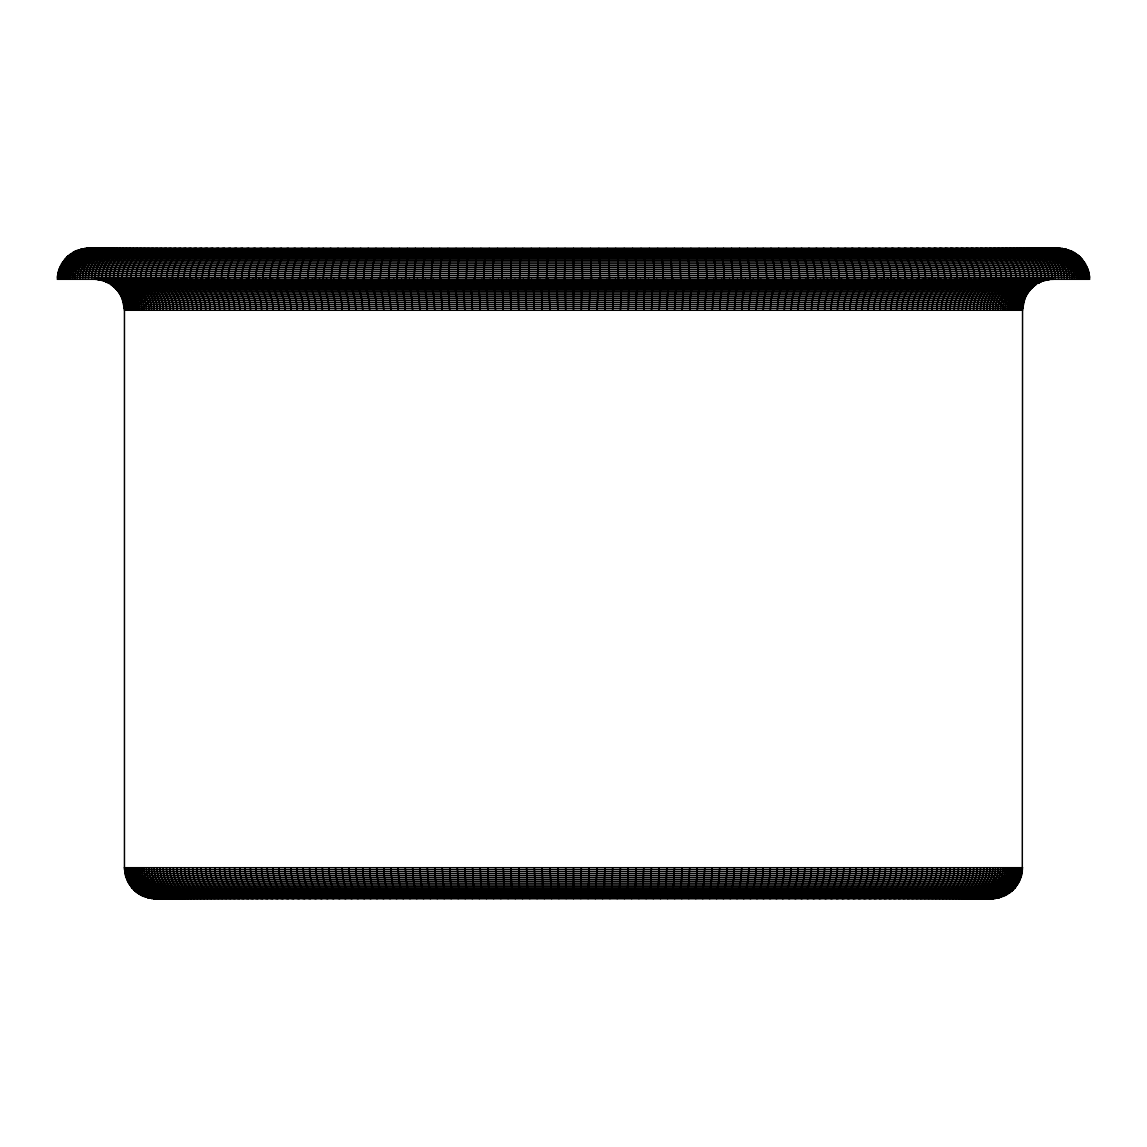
<?xml version="1.0" encoding="UTF-8"?>
<svg xmlns="http://www.w3.org/2000/svg" width="1147" height="1147" viewBox="0 0 1147 1147"><rect width="100%" height="100%" fill="white"/><g stroke="black" fill="none" stroke-linecap="round" stroke-linejoin="round"><path stroke-width="1.5" d="M555.492 279.295L556.567 248.326M564.496 279.295L565.027 248.326M581.343 310.264L581.873 279.295M581.343 867.706L580.826 898.603M589.171 310.264L590.246 279.295M589.171 867.706L588.096 898.674M528.509 279.295L529.312 257.401L531.219 248.326M537.499 279.295L538.129 257.401L539.649 248.326M546.488 279.295L548.108 248.326M596.999 310.264L598.619 279.295M596.999 867.706L595.379 898.674M604.827 310.264L605.458 288.37L606.978 279.295M604.827 867.706L604.197 889.599L602.662 898.674M612.641 310.264L613.43 288.37L615.337 279.295M612.641 867.706L611.853 889.599L609.932 898.674M501.669 279.295C502.587 269.244 500.551 257.057 505.97 248.326M510.601 279.295C511.433 269.201 509.555 257.344 514.372 248.326M519.548 279.295L520.494 257.401L522.788 248.326M620.441 310.264L621.387 288.37L623.681 279.295M620.441 867.706L619.495 889.599L617.201 898.674M628.226 310.264C629.072 300.17 627.194 288.313 631.997 279.295M628.226 867.706C627.38 877.799 629.259 889.656 624.455 898.674M635.997 310.264C636.915 300.213 634.893 288.026 640.313 279.295M635.997 867.706C635.08 877.756 637.101 889.943 631.682 898.674M475.016 279.295C476.091 269.33 473.84 256.111 480.923 248.326M483.876 279.295C484.909 269.301 482.701 256.426 489.253 248.326M492.751 279.295C493.74 269.273 491.604 256.742 497.597 248.326M643.754 310.264C644.729 300.242 642.592 287.711 648.585 279.295M643.754 867.706C642.764 877.727 644.901 890.258 638.908 898.674M651.482 310.264C652.514 300.27 650.306 287.395 656.858 279.295M651.482 867.706C650.435 877.699 652.657 890.574 646.105 898.674M659.181 310.264C660.256 300.299 658.005 287.08 665.088 279.295M659.181 867.706C658.106 877.67 660.357 890.889 653.274 898.674M448.635 279.295C449.753 269.344 447.602 255.15 456.119 248.326M466.184 279.295C467.288 269.344 465.037 255.781 472.621 248.326M666.866 310.264C667.97 300.313 665.719 286.75 673.303 279.295M666.866 867.706C665.762 877.656 668.013 891.219 660.428 898.674M674.508 310.264C675.64 300.313 673.418 286.435 681.476 279.295M674.508 867.706C673.389 877.656 675.612 891.534 667.554 898.674M682.135 310.264C683.254 300.313 681.117 286.119 689.634 279.295C688.472 269.344 690.709 255.466 682.637 248.326M682.135 867.706C681.017 877.656 683.153 891.85 674.637 898.674M422.598 279.295C423.673 269.273 421.91 254.218 431.645 248.326M431.229 279.295C432.333 269.301 430.412 254.519 439.76 248.326M439.918 279.295C441.036 269.33 438.986 254.835 447.932 248.326M689.72 310.264C690.838 300.299 688.788 285.804 697.734 279.295M689.72 867.706C688.601 877.67 690.652 892.165 681.705 898.674M697.276 310.264C698.38 300.27 696.458 285.488 705.806 279.295M697.276 867.706C696.172 877.699 698.093 892.481 688.745 898.674M704.788 310.264C705.878 300.242 704.115 285.187 713.85 279.295M704.788 867.706C703.699 877.727 705.462 892.782 695.742 898.674M396.962 279.295C397.952 269.129 396.805 253.344 407.558 248.326M405.465 279.295C406.482 269.187 405.106 253.63 415.544 248.326M413.995 279.295C415.056 269.23 413.479 253.917 423.573 248.326M712.258 310.264C713.319 300.199 711.742 284.886 721.836 279.295M712.258 867.706C711.212 877.77 712.789 893.083 702.695 898.674M719.699 310.264C720.717 300.156 719.341 284.599 729.779 279.295M719.699 867.706C718.667 877.813 720.044 893.37 709.62 898.674M727.083 310.264C728.073 300.098 726.926 284.313 737.679 279.295M727.083 867.706C726.108 877.871 727.255 893.656 716.488 898.674M371.829 279.295C372.66 268.914 372.302 252.555 383.93 248.326M380.144 279.295C381.033 269 380.403 252.813 391.744 248.326M388.532 279.295C389.464 269.072 388.561 253.071 399.629 248.326M734.424 310.264C735.356 300.041 734.467 284.04 745.521 279.295M734.424 867.706C733.492 877.928 734.395 893.929 723.327 898.674M741.722 310.264C742.611 299.969 741.966 283.782 753.321 279.295M741.722 867.706C740.833 878 741.464 894.187 730.109 898.674M748.962 310.264C749.794 299.883 749.435 283.524 761.063 279.295M748.962 867.706C748.116 878.086 748.475 894.445 736.861 898.674M347.24 279.295C347.899 268.627 348.473 251.853 360.818 248.326M355.369 279.295C356.086 268.728 356.344 252.082 368.459 248.326M363.556 279.295C364.345 268.828 364.287 252.311 376.159 248.326M756.145 310.264C756.934 299.797 756.862 283.28 768.748 279.295M763.271 310.264C764.002 299.697 764.246 283.051 776.361 279.295M756.145 867.706C755.357 878.172 755.429 894.689 743.543 898.674M770.354 310.264C771.013 299.596 771.587 282.822 783.931 279.295M763.271 867.706C762.554 878.272 762.311 894.918 750.195 898.674M770.354 867.706C769.68 878.373 769.121 895.147 756.776 898.674M315.425 279.295C315.855 268.183 317.776 251.035 330.91 248.326M323.268 279.295C323.755 268.298 325.332 251.222 338.279 248.326M331.182 279.295C331.741 268.412 332.96 251.422 345.72 248.326M339.168 279.295C339.784 268.527 340.673 251.637 353.233 248.326M777.365 310.264C777.981 299.496 778.87 282.606 791.43 279.295M784.319 310.264C784.863 299.381 786.096 282.391 798.857 279.295M777.365 867.706C776.748 878.473 775.859 895.363 763.3 898.674M791.201 310.264C791.702 299.267 793.265 282.191 806.212 279.295M784.319 867.706C783.759 878.588 782.541 895.578 769.78 898.674M798.025 310.264C798.455 299.152 800.377 282.004 813.51 279.295M791.201 867.706C790.713 878.702 789.136 895.778 776.189 898.674M798.025 867.706C797.595 878.817 795.674 895.965 782.541 898.674M292.385 279.295C292.657 267.81 295.639 250.519 309.246 248.326M299.984 279.295C300.299 267.939 302.923 250.677 316.4 248.326M307.668 279.295C308.041 268.068 310.307 250.849 323.612 248.326M804.778 310.264C805.151 299.037 807.431 281.818 820.736 279.295M811.459 310.264C811.789 298.908 814.413 281.646 827.876 279.295M804.778 867.706C804.405 878.932 802.126 896.151 788.821 898.674M818.069 310.264C818.341 298.779 821.324 281.488 834.944 279.295M811.459 867.706C811.144 879.061 808.52 896.323 795.043 898.674M818.069 867.706C817.797 879.19 814.829 896.481 801.208 898.674M262.878 279.295C262.935 267.265 267.351 249.931 281.517 248.326M270.119 279.295C270.233 267.409 274.291 250.06 288.313 248.326M277.445 279.295C277.617 267.538 281.316 250.204 295.209 248.326M284.872 279.295C285.087 267.681 288.427 250.361 302.191 248.326M824.607 310.264C824.822 298.65 828.163 281.33 841.927 279.295M831.059 310.264C831.231 298.507 834.93 281.173 848.823 279.295M824.607 867.706C824.392 879.319 821.051 896.639 807.287 898.674M837.439 310.264C837.554 298.378 841.611 281.029 855.648 279.295M831.059 867.706C830.901 879.462 827.202 896.796 813.295 898.674M843.748 310.264C843.805 298.234 848.221 280.9 862.386 279.295M837.439 867.706C837.339 879.591 833.281 896.94 819.245 898.674M843.748 867.706C843.676 879.735 839.26 897.069 825.109 898.674M241.73 279.295C241.659 266.864 247.135 249.573 261.631 248.326M248.67 279.295C248.655 266.993 253.774 249.688 268.169 248.326M255.724 279.295C255.738 267.136 260.512 249.802 274.793 248.326M849.97 310.264C849.984 298.105 854.759 280.771 869.025 279.295M856.092 310.264C856.078 297.962 861.196 280.657 875.591 279.295M849.97 867.706C849.941 879.864 845.167 897.198 830.901 898.674M862.143 310.264C862.071 297.833 867.548 280.542 882.057 279.295M856.092 867.706C856.121 880.007 851.002 897.312 836.607 898.674M862.143 867.706C862.214 880.136 856.737 897.427 842.242 898.674M214.948 279.295C214.747 266.305 221.586 249.171 236.468 248.326M221.486 279.295C221.314 266.448 227.823 249.257 242.605 248.326M234.877 279.295C234.762 266.721 240.598 249.458 255.193 248.326M868.107 310.264C867.992 297.69 873.828 280.427 888.423 279.295M873.971 310.264C873.828 297.546 879.993 280.327 894.703 279.295M879.749 310.264C879.577 297.417 886.086 280.226 900.868 279.295M868.107 867.706C868.207 880.279 862.386 897.542 847.791 898.674M885.441 310.264C885.226 297.274 892.065 280.14 906.947 279.295M873.971 867.706C874.114 880.423 867.949 897.642 853.253 898.674M879.749 867.706C879.935 880.552 873.426 897.743 858.63 898.674M885.441 867.706C885.642 880.695 878.803 897.829 863.92 898.674M183.95 279.295C183.62 265.631 192.065 248.784 207.335 248.326M189.929 279.295C189.599 265.76 197.743 248.856 212.941 248.326M196.008 279.295C195.721 265.903 203.535 248.928 218.661 248.326M202.216 279.295C201.944 266.032 209.442 248.999 224.497 248.326M208.525 279.295C208.281 266.161 215.464 249.085 230.432 248.326M891.033 310.264C890.789 297.13 897.958 280.054 912.926 279.295M896.524 310.264C896.251 297.001 903.75 279.968 918.804 279.295C919.105 266.577 912.797 249.358 898.144 248.326M901.915 310.264C901.614 296.872 909.442 279.897 924.568 279.295M891.033 867.706C891.262 880.839 884.093 897.915 869.125 898.674M907.205 310.264C906.89 296.729 915.034 279.825 930.231 279.295M896.524 867.706C896.796 880.968 889.283 898.001 874.243 898.674M912.41 310.264C912.066 296.6 920.511 279.753 935.78 279.295M901.915 867.706C902.216 881.097 894.388 898.072 879.262 898.674M907.205 867.706C907.535 881.24 899.391 898.144 884.194 898.674M912.41 867.706C912.74 881.369 904.295 898.216 889.025 898.674M161.283 279.295C160.881 265.129 170.487 248.555 186.015 248.326M166.774 279.295C166.372 265.244 175.706 248.612 191.176 248.326M172.38 279.295C171.993 265.373 181.04 248.67 196.438 248.326M178.1 279.295C177.742 265.502 186.488 248.727 201.829 248.326M917.5 310.264C917.127 296.471 925.873 279.696 941.214 279.295M922.475 310.264C922.102 296.342 931.149 279.639 946.547 279.295M927.35 310.264C926.962 296.213 936.296 279.581 951.766 279.295M917.5 867.706C917.858 881.498 909.112 898.273 893.771 898.674M932.124 310.264C931.722 296.098 941.329 279.524 956.856 279.295M922.475 867.706C922.862 881.627 913.815 898.33 898.416 898.674M927.35 867.706C927.751 881.756 918.417 898.388 902.947 898.674M932.124 867.706C932.54 881.871 922.919 898.445 907.392 898.674M131.073 279.295C130.615 264.441 141.769 248.297 157.626 248.326M135.776 279.295C135.317 264.541 146.243 248.34 162.042 248.326M140.622 279.295C140.163 264.656 150.845 248.369 166.587 248.326M145.597 279.295C145.153 264.771 155.576 248.412 171.261 248.326M150.701 279.295C150.257 264.885 160.422 248.455 176.065 248.326M155.92 279.295C155.505 265 165.397 248.498 180.982 248.326M936.784 310.264C936.368 295.969 946.261 279.467 961.846 279.295M941.343 310.264C940.913 295.854 951.064 279.424 966.706 279.295M945.773 310.264C945.343 295.74 955.752 279.381 971.452 279.295M950.103 310.264C949.659 295.625 960.326 279.338 976.083 279.295M936.784 867.706C937.214 882 927.321 898.502 911.736 898.674M954.318 310.264C953.86 295.51 964.785 279.309 980.585 279.295M941.343 867.706C941.773 882.115 931.608 898.545 915.966 898.674M958.405 310.264C957.946 295.41 969.115 279.266 984.958 279.295M945.773 867.706C946.218 882.229 935.794 898.588 920.109 898.674M950.103 867.706C950.562 882.344 939.88 898.631 924.138 898.674M954.318 867.706C954.777 882.459 943.852 898.66 928.052 898.674M958.405 867.706C958.878 882.559 947.709 898.703 931.866 898.674M105.71 279.295C105.237 263.853 117.682 248.139 133.783 248.326M109.582 279.295C109.108 263.953 121.367 248.153 137.425 248.326M113.61 279.295C113.137 264.039 125.181 248.182 141.196 248.326M117.768 279.295C117.295 264.14 129.138 248.211 145.11 248.326M122.069 279.295C121.596 264.24 133.21 248.239 149.153 248.326M126.5 279.295C126.041 264.34 137.425 248.268 153.325 248.326M962.39 310.264C961.917 295.309 973.316 279.237 989.216 279.295M966.247 310.264C965.774 295.209 977.402 279.208 993.331 279.295M969.989 310.264C969.516 295.109 981.359 279.18 997.331 279.295M973.602 310.264C973.129 295.008 985.187 279.151 1001.202 279.295M977.101 310.264C976.627 294.922 988.886 279.122 1004.944 279.295M962.39 867.706C962.849 882.66 951.465 898.732 935.565 898.674M980.484 310.264C980.011 294.822 992.442 279.108 1008.543 279.295M966.247 867.706C966.72 882.76 955.093 898.761 939.164 898.674M969.989 867.706C970.462 882.86 958.62 898.789 942.648 898.674M973.602 867.706C974.075 882.961 962.032 898.818 946.017 898.674M977.101 867.706C977.574 883.047 965.33 898.847 949.272 898.674M980.484 867.706C980.957 883.147 968.512 898.861 952.411 898.674M79.903 279.295C79.458 263.265 93.179 248.01 109.524 248.326M82.613 279.295C82.154 263.323 95.746 248.01 112.062 248.326M85.466 279.295C85.007 263.394 98.47 248.024 114.757 248.326M88.477 279.295C88.018 263.466 101.323 248.039 117.582 248.326M91.631 279.295C91.172 263.538 104.32 248.053 120.55 248.326M94.929 279.295C94.47 263.609 107.445 248.082 123.647 248.326M98.384 279.295C97.911 263.695 110.729 248.096 126.887 248.326M101.968 279.295C101.495 263.767 114.126 248.11 130.271 248.326M983.725 310.264C983.251 294.736 995.883 279.079 1012.027 279.295M986.85 310.264C986.377 294.664 999.195 279.065 1015.367 279.295M989.847 310.264C989.388 294.578 1002.363 279.051 1018.565 279.295M992.729 310.264C992.255 294.507 1005.403 279.022 1021.633 279.295M995.467 310.264C995.008 294.435 1008.313 279.008 1024.572 279.295M998.091 310.264C997.632 294.363 1011.081 278.993 1027.368 279.295M1000.571 310.264C1000.112 294.292 1013.704 278.979 1030.02 279.295M983.725 867.706C984.198 883.233 971.566 898.89 955.437 898.674M1002.922 310.264C1002.478 294.234 1016.199 278.979 1032.544 279.295M986.85 867.706C987.323 883.305 974.52 898.904 958.347 898.674M989.847 867.706C990.32 883.391 977.344 898.918 961.143 898.674M992.729 867.706C993.187 883.462 980.04 898.947 963.81 898.674M995.467 867.706C995.926 883.534 982.635 898.961 966.362 898.674M998.091 867.706C998.55 883.606 985.087 898.976 968.799 898.674M1000.571 867.706C1001.03 883.677 987.438 898.99 971.122 898.674M1002.922 867.706C1003.381 883.735 989.66 898.99 973.316 898.674M57.665 279.295L58.712 271.28L61.809 263.81M58.053 279.295C58.01 269.817 62.612 260.469 70.153 254.72M58.612 279.295C58.54 269.129 63.859 259.15 72.333 253.544M59.314 279.295C59.228 266.979 67.229 254.405 79.186 250.677M60.174 279.295C60.074 267.767 66.97 256.555 77.351 251.523M61.192 279.295C60.992 265.703 70.77 252.741 83.975 249.386M62.368 279.295C61.895 262.075 77.695 247.021 94.972 248.584M63.702 279.295C63.572 267.122 71.286 255.294 82.584 250.677M65.193 279.295C64.978 265.76 74.627 252.77 87.803 249.386M66.827 279.295C66.583 265.086 77.25 251.537 91.301 248.928M68.634 279.295C68.376 265.115 78.985 251.551 93.007 248.928M70.584 279.295C70.311 264.642 81.867 249.946 96.864 248.928M72.677 279.295C72.476 265.86 81.867 252.827 94.957 249.386M74.942 279.295C74.627 264.541 86.111 250.361 100.95 248.584M77.351 279.295C77.035 264.584 88.419 250.39 103.23 248.584M1005.159 310.264C1004.7 294.177 1018.565 278.965 1034.924 279.295M1007.252 310.264C1007.238 302.206 1010.392 294.162 1016.013 288.37C1025.346 277.947 1040.759 278.434 1053.448 279.295L1043.612 279.553M1009.217 310.264C1008.844 294.765 1021.633 280.126 1037.304 279.366M1011.037 310.264C1010.521 292.886 1026.751 277.287 1044.229 279.366M1012.744 310.264C1012.471 295.682 1023.927 281.173 1038.766 279.897M1014.306 310.264C1013.934 294.621 1026.923 279.983 1042.867 279.897M1015.726 310.264C1015.625 298.779 1022.407 287.553 1032.744 282.492M1017.016 310.264C1016.586 295.238 1028.386 281.818 1043.569 280.943L103.431 280.943L105.968 281.646M1018.178 310.264C1017.762 297.059 1026.837 285.202 1039.827 282.492L107.173 282.492L105.338 281.646L1041.662 281.646L1039.182 282.492M1019.21 310.264L1021.547 298.406L1028.214 288.37M1020.084 310.264C1020.271 302.191 1023.124 293.231 1029.877 288.37M1020.844 310.264L1022.479 300.313L1027.841 291.41M1021.461 310.264L1022.507 302.249L1026.665 293.059M1021.934 310.264L1022.995 302.249L1026.422 294.779M1022.278 310.264L1024.902 298.406L122.098 298.406L124.722 310.264M1022.479 310.264L1022.809 306.22L124.191 306.22L124.521 310.264M1005.159 867.706C1005.532 883.104 992.944 897.829 977.33 898.603M1007.252 867.706C1007.625 883.147 994.936 897.843 979.294 898.603M1009.217 867.706C1009.589 883.204 996.786 897.843 981.129 898.603M1011.037 867.706C1011.353 882.545 999.682 896.653 984.8 898.416M1012.744 867.706C1013.045 882.573 1001.288 896.667 986.391 898.416M1014.306 867.706C1014.55 881.914 1003.883 895.463 989.832 898.072M1015.726 867.706C1015.941 881.24 1006.292 894.23 993.116 897.614M1017.016 867.706C1017.231 881.269 1007.525 894.244 994.349 897.614M1018.178 867.706C1018.55 883.893 1004.342 899.062 987.868 898.416M1019.21 867.706C1019.411 881.297 1009.618 894.259 996.413 897.614M1020.084 867.706C1020.228 879.921 1012.414 891.735 1001.073 896.323M1020.844 867.706C1020.945 879.233 1014.02 890.459 1003.639 895.477M1021.461 867.706C1021.518 877.871 1016.199 887.85 1007.726 893.456M1021.934 867.706C1021.977 877.183 1017.375 886.531 1009.833 892.28M1022.278 867.706L1021.217 875.72L1018.135 883.19M1021.432 875.72L1022.479 867.706M124.521 867.706L124.779 871.749L1022.292 871.749L1022.551 310.264L124.45 310.264L124.45 867.706L125.568 875.72M58.024 273.258L57.422 277.273L1089.578 277.273L1088.976 273.258M57.694 275.251L57.35 279.295L1089.65 279.295L1089.306 275.251M1022.536 306.22L1023.913 300.313L1026.694 294.779L120.306 294.779L123.087 300.313L124.464 306.22M59.787 267.437L57.952 273.258L1089.048 273.258L1087.213 267.437M59.071 269.344L58.483 271.28L1088.589 271.28L1087.929 269.344M1019.296 881.398L1021.49 875.72L125.51 875.72L127.704 881.398M68.203 256.01L59.701 267.437L1087.299 267.437L1078.797 256.01M1024.629 298.406L1025.475 296.571M79.573 249.974L67.902 256.01L61.494 263.81L1085.506 263.81L1080.503 257.401L1073.864 252.469M1026.078 294.779L1028.673 291.41M1026.637 294.779L1027.769 293.059L119.231 293.059L120.363 294.779M1014.794 888.122L1019.353 881.398L127.647 881.398L132.206 888.122M1027.153 293.059L1033.103 286.979L113.897 286.979L112.334 285.689L1034.666 285.689L1032.816 286.979M1027.698 293.059L1030.235 289.847L116.765 289.847L115.374 288.37L1031.626 288.37M1027.21 291.41L1033.031 286.979M1014.593 888.122L1018.335 883.19L128.593 883.19L132.407 888.122M1013.217 889.599L1014.866 888.122L132.134 888.122L133.783 889.599M1029.117 288.37L1036.314 284.513L110.686 284.513L112.607 285.689M1030.508 288.37L1032.472 286.979M1011.74 890.99L1013.418 889.599L133.525 889.599L135.26 890.99M1010.163 892.28L1013.475 889.599M1028.63 286.979L1030.178 285.689M1031.225 285.689L1032.859 284.513M77.15 250.677L69.465 254.72L1077.535 254.72M1011.998 890.99L135.002 890.99L136.565 892.28L1010.435 892.28L999.195 897.026M1004.686 895.477L1010.435 892.28M1030.623 284.513L1040.057 280.943M1033.777 284.513L1039.54 282.492M74.698 251.523L72.835 252.469L1074.166 252.469L1055.957 248.397M1002.836 896.323L1007.066 894.531L139.934 894.531L142.314 895.477M1034.078 282.492L1046.322 279.897M76.777 250.677L74.627 251.523L1072.373 251.523L1067.957 249.974M1033.074 281.646L1036.831 280.355M78.354 250.677L81.079 249.974M1039.11 281.646L1041.777 280.943M79.043 249.974L76.462 250.677L1070.538 250.677M83.186 249.974L92.29 248.397M80.247 249.974L83 249.386M1040.989 280.943L1045.505 280.355L101.495 280.355L105.223 280.943M999.008 897.614L1001.532 897.026L145.468 897.026L147.992 897.614M1038.336 280.355L1040.272 279.897M85.939 248.928L78.369 249.974L1068.631 249.974L1065.491 249.386M994.463 898.072L1003.439 896.323L143.561 896.323L141.726 895.477L1005.274 895.477M996.012 898.072L998.564 897.614M82.957 248.928L80.304 249.386L1066.696 249.386L1062.036 248.928M1044.86 280.355L1047.483 279.897L99.517 279.897L108.004 280.943M997.044 898.072L999.596 897.614L147.404 897.614L150.988 898.072M94.871 248.928L107.115 248.326M1037.117 279.897L1042.25 279.553M84.964 248.928L87.918 248.584M1041.648 279.897L1046.867 279.553M990.42 898.416L995.295 898.072M86.14 248.584L82.283 248.928L1064.717 248.928L1062.05 248.584M1045.677 279.897L1049.476 279.553L97.524 279.553L100.176 279.897M994.019 898.416L997.618 898.072L149.382 898.072L151.949 898.416M464.363 248.326C456.291 255.466 458.513 269.344 457.395 279.295C465.883 286.148 463.746 300.299 464.865 310.264M91.717 248.584L98.785 248.397M982.836 898.603L989.216 898.416M91.043 248.397L84.276 248.584L1062.724 248.584L1057.075 248.397M988.427 898.603L995.625 898.416L151.375 898.416L156.522 898.603M248.856 248.326C234.16 249.358 227.981 266.577 228.124 279.295C243.207 279.911 250.749 296.987 250.476 310.264M104.85 248.326L86.369 248.397L1058.681 248.326M975.38 898.674L993.546 898.603L991.582 898.674M71.114 253.544L1075.886 253.544M1080.574 257.401L66.426 257.401L67.974 256.01L1079.098 256.01L1075.585 253.544M65.035 258.878L1081.965 258.878M63.745 260.441L1083.255 260.441M62.569 262.09L1084.431 262.09M60.547 265.602L1086.453 265.602M58.999 269.344L1088.001 269.344M57.608 275.251L1089.392 275.251M1038.035 283.438L108.965 283.438L116.421 286.979M119.847 293.059L116.836 289.847L118.055 291.41L1028.945 291.41M121.252 296.571L1025.748 296.571M122.801 300.313L1024.199 300.313M123.389 302.249L1023.611 302.249M123.847 304.227L1023.153 304.227M124.378 308.242L1022.622 308.242M124.45 867.706L1022.551 867.706M124.521 869.727L1022.479 869.727M125.052 873.742L1021.948 873.742M126.098 877.656L1020.902 877.656M126.801 879.563L1020.199 879.563M129.668 884.911L1017.332 884.911M130.844 886.559L1016.156 886.559M138.472 893.456L136.636 892.28L138.214 893.456L1008.787 893.456M993.603 898.603L153.397 898.603L173.684 898.674M1042.15 248.326L1060.703 248.397M93.481 279.295C106.198 278.449 121.625 277.918 130.987 288.37C136.608 294.162 139.762 302.206 139.748 310.264M1020.113 248.326C1036.271 248.096 1049.089 263.695 1048.616 279.295M1023.353 248.326C1039.555 248.082 1052.53 263.609 1052.071 279.295M1026.45 248.326C1042.68 248.053 1055.828 263.538 1055.369 279.295M1029.418 248.326C1045.677 248.039 1058.982 263.466 1058.523 279.295M1032.243 248.326C1048.53 248.024 1061.993 263.394 1061.534 279.295M1034.938 248.326C1051.254 248.01 1064.846 263.323 1064.387 279.295M1037.476 248.326C1053.821 248.01 1067.542 263.265 1067.097 279.295M1039.885 248.326C1056.244 247.996 1070.108 263.208 1069.649 279.295M112.076 279.295C128.435 278.965 142.3 294.177 141.841 310.264M114.456 279.295C130.801 278.979 144.522 294.234 144.078 310.264M116.98 279.295C133.296 278.979 146.888 294.292 146.429 310.264M119.632 279.295C135.919 278.993 149.368 294.363 148.909 310.264M122.428 279.295C138.687 279.008 151.992 294.435 151.533 310.264M125.367 279.295C141.597 279.022 154.745 294.507 154.272 310.264M128.435 279.295C144.637 279.051 157.612 294.578 157.153 310.264M131.633 279.295C147.805 279.065 160.623 294.664 160.15 310.264M175.878 898.674C159.562 898.99 145.97 883.677 146.429 867.706M178.201 898.674C161.913 898.976 148.45 883.606 148.909 867.706M180.638 898.674C164.365 898.961 151.074 883.534 151.533 867.706M183.19 898.674C166.96 898.947 153.813 883.462 154.272 867.706M185.857 898.674C169.656 898.918 156.68 883.391 157.153 867.706M188.653 898.674C172.48 898.904 159.677 883.305 160.15 867.706M1001.89 248.326C1017.862 248.211 1029.705 264.14 1029.232 279.295M1005.804 248.326C1021.819 248.182 1033.863 264.039 1033.39 279.295M1009.575 248.326C1025.633 248.153 1037.892 263.953 1037.418 279.295M1013.217 248.326C1029.318 248.139 1041.763 263.853 1041.29 279.295M1016.729 248.326C1032.873 248.11 1045.505 263.767 1045.032 279.295M134.973 279.295C151.117 279.079 163.749 294.736 163.275 310.264M138.457 279.295C154.558 279.108 166.989 294.822 166.516 310.264M142.056 279.295C158.114 279.122 170.373 294.922 169.899 310.264M145.798 279.295C161.813 279.151 173.871 295.008 173.398 310.264M149.669 279.295C165.641 279.18 177.484 295.109 177.011 310.264M191.563 898.674C175.434 898.89 162.802 883.233 163.275 867.706M194.589 898.674C178.488 898.861 166.043 883.147 166.516 867.706M197.728 898.674C181.67 898.847 169.426 883.047 169.899 867.706M200.983 898.674C184.968 898.818 172.925 882.961 173.398 867.706M204.352 898.674C188.38 898.789 176.538 882.86 177.011 867.706M984.958 248.326C1000.758 248.34 1011.683 264.541 1011.224 279.295M989.374 248.326C1005.231 248.297 1016.385 264.441 1015.927 279.295M993.675 248.326C1009.575 248.268 1020.959 264.34 1020.5 279.295M997.847 248.326C1013.79 248.239 1025.404 264.24 1024.931 279.295M153.669 279.295C169.598 279.208 181.226 295.209 180.753 310.264M157.784 279.295C173.684 279.237 185.083 295.309 184.61 310.264M162.042 279.295C177.885 279.266 189.054 295.41 188.595 310.264M166.415 279.295C182.215 279.309 193.14 295.51 192.682 310.264M207.836 898.674C191.907 898.761 180.28 882.76 180.753 867.706M211.435 898.674C195.535 898.732 184.151 882.66 184.61 867.706M215.134 898.674C199.291 898.703 188.122 882.559 188.595 867.706M218.948 898.674C203.148 898.66 192.223 882.459 192.682 867.706M966.018 248.326C981.603 248.498 991.495 265 991.08 279.295M970.936 248.326C986.578 248.455 996.743 264.885 996.299 279.295M975.739 248.326C991.424 248.412 1001.847 264.771 1001.403 279.295M980.413 248.326C996.155 248.369 1006.837 264.656 1006.378 279.295M170.917 279.295C186.674 279.338 197.341 295.625 196.897 310.264M175.548 279.295C191.248 279.381 201.657 295.74 201.227 310.264M180.294 279.295C195.936 279.424 206.087 295.854 205.657 310.264M185.154 279.295C200.739 279.467 210.632 295.969 210.216 310.264M222.862 898.674C207.12 898.631 196.438 882.344 196.897 867.706M226.891 898.674C211.206 898.588 200.782 882.229 201.227 867.706M231.034 898.674C215.392 898.545 205.227 882.115 205.657 867.706M235.264 898.674C219.679 898.502 209.786 882 210.216 867.706M950.562 248.326C965.96 248.67 975.007 265.373 974.62 279.295M955.824 248.326C971.294 248.612 980.628 265.244 980.226 279.295M960.985 248.326C976.513 248.555 986.119 265.129 985.717 279.295M190.144 279.295C205.671 279.524 215.278 296.098 214.876 310.264M195.234 279.295C210.704 279.581 220.038 296.213 219.65 310.264M200.453 279.295C215.851 279.639 224.898 296.342 224.525 310.264M239.608 898.674C224.081 898.445 214.46 881.871 214.876 867.706M244.053 898.674C228.583 898.388 219.249 881.756 219.65 867.706M248.584 898.674C233.185 898.33 224.138 881.627 224.525 867.706M939.665 248.326C954.935 248.784 963.38 265.631 963.05 279.295M945.171 248.326C960.512 248.727 969.258 265.502 968.9 279.295M205.786 279.295C221.127 279.696 229.873 296.471 229.5 310.264M211.22 279.295C226.489 279.753 234.934 296.6 234.59 310.264M253.229 898.674C237.888 898.273 229.142 881.498 229.5 867.706M257.975 898.674C242.705 898.216 234.26 881.369 234.59 867.706M922.503 248.326C937.558 248.999 945.056 266.032 944.784 279.295M928.339 248.326C943.465 248.928 951.279 265.903 950.992 279.295M934.059 248.326C949.257 248.856 957.401 265.76 957.071 279.295M216.769 279.295C231.966 279.825 240.11 296.729 239.795 310.264M222.432 279.295C237.558 279.897 245.386 296.872 245.085 310.264M262.806 898.674C247.609 898.144 239.465 881.24 239.795 867.706M267.738 898.674C252.612 898.072 244.784 881.097 245.085 867.706M272.757 898.674C257.717 898.001 250.204 880.968 250.476 867.706M910.532 248.326C925.414 249.171 932.253 266.305 932.052 279.295M916.568 248.326C931.536 249.085 938.719 266.161 938.475 279.295M234.074 279.295C249.042 280.054 256.211 297.13 255.967 310.264M240.053 279.295C254.935 280.14 261.774 297.274 261.559 310.264M277.875 898.674C262.907 897.915 255.738 880.839 255.967 867.706M283.08 898.674C268.197 897.829 261.358 880.695 261.559 867.706M904.395 248.326C919.177 249.257 925.686 266.448 925.514 279.295M246.132 279.295C260.914 280.226 267.423 297.417 267.251 310.264M252.297 279.295C267.007 280.327 273.172 297.546 273.029 310.264M288.37 898.674C273.574 897.743 267.065 880.552 267.251 867.706M293.747 898.674C279.051 897.642 272.886 880.423 273.029 867.706M891.807 248.326C906.402 249.458 912.238 266.721 912.123 279.295M258.577 279.295C273.172 280.427 279.008 297.69 278.893 310.264M299.209 898.674C284.614 897.542 278.793 880.279 278.893 867.706M878.831 248.326C893.226 249.688 898.345 266.993 898.33 279.295M885.369 248.326C899.865 249.573 905.341 266.864 905.27 279.295M264.943 279.295C279.452 280.542 284.929 297.833 284.857 310.264M271.409 279.295C285.804 280.657 290.922 297.962 290.908 310.264M304.758 898.674C290.263 897.427 284.786 880.136 284.857 867.706M310.393 898.674C295.998 897.312 290.879 880.007 290.908 867.706M872.207 248.326C886.488 249.802 891.262 267.136 891.276 279.295M277.975 279.295C292.241 280.771 297.016 298.105 297.03 310.264M316.099 898.674C301.833 897.198 297.059 879.864 297.03 867.706M865.483 248.326C879.649 249.931 884.065 267.265 884.122 279.295M284.614 279.295C298.779 280.9 303.195 298.234 303.252 310.264M321.891 898.674C307.74 897.069 303.324 879.735 303.252 867.706M851.791 248.326C865.684 250.204 869.383 267.538 869.555 279.295M858.687 248.326C872.709 250.06 876.767 267.409 876.882 279.295M291.352 279.295C305.389 281.029 309.446 298.378 309.561 310.264M298.177 279.295C312.07 281.173 315.769 298.507 315.941 310.264M327.755 898.674C313.719 896.94 309.661 879.591 309.561 867.706M333.705 898.674C319.798 896.796 316.099 879.462 315.941 867.706M844.809 248.326C858.573 250.361 861.913 267.681 862.128 279.295M305.073 279.295C318.837 281.33 322.178 298.65 322.393 310.264M339.713 898.674C325.949 896.639 322.608 879.319 322.393 867.706M837.754 248.326C851.361 250.519 854.343 267.81 854.615 279.295M312.056 279.295C325.676 281.488 328.659 298.779 328.931 310.264M345.792 898.674C332.171 896.481 329.203 879.19 328.931 867.706M830.6 248.326C844.077 250.677 846.701 267.939 847.016 279.295M319.124 279.295C332.587 281.646 335.211 298.908 335.541 310.264M351.957 898.674C338.48 896.323 335.856 879.061 335.541 867.706M823.388 248.326C836.693 250.849 838.959 268.068 839.332 279.295M326.264 279.295C339.569 281.818 341.849 299.037 342.222 310.264M358.179 898.674C344.874 896.151 342.595 878.932 342.222 867.706M816.091 248.326C829.224 251.035 831.145 268.183 831.575 279.295M333.49 279.295C346.623 282.004 348.545 299.152 348.975 310.264M364.459 898.674C351.326 895.965 349.405 878.817 348.975 867.706M808.721 248.326C821.668 251.222 823.245 268.298 823.732 279.295M340.788 279.295C353.735 282.191 355.298 299.267 355.799 310.264M370.811 898.674C357.864 895.778 356.287 878.702 355.799 867.706M801.28 248.326C814.04 251.422 815.259 268.412 815.818 279.295M348.143 279.295C360.904 282.391 362.137 299.381 362.681 310.264M377.22 898.674C364.459 895.578 363.241 878.588 362.681 867.706M793.767 248.326C806.327 251.637 807.216 268.527 807.832 279.295M355.57 279.295C368.13 282.606 369.019 299.496 369.635 310.264M383.7 898.674C371.141 895.363 370.252 878.473 369.635 867.706M786.182 248.326C798.527 251.853 799.101 268.627 799.76 279.295M363.069 279.295C375.413 282.822 375.987 299.596 376.646 310.264M390.224 898.674C377.879 895.147 377.32 878.373 376.646 867.706M778.541 248.326C790.656 252.082 790.914 268.728 791.631 279.295M370.639 279.295C382.754 283.051 382.998 299.697 383.729 310.264M396.805 898.674C384.689 894.918 384.446 878.272 383.729 867.706M770.841 248.326C782.713 252.311 782.655 268.828 783.444 279.295M378.252 279.295C390.138 283.28 390.066 299.797 390.855 310.264M403.457 898.674C391.571 894.689 391.643 878.172 390.855 867.706M763.07 248.326C774.698 252.555 774.34 268.914 775.171 279.295M385.937 279.295C397.565 283.524 397.206 299.883 398.038 310.264M410.139 898.674C398.525 894.445 398.884 878.086 398.038 867.706M755.256 248.326C766.597 252.813 765.967 269 766.856 279.295M393.679 279.295C405.034 283.782 404.389 299.969 405.278 310.264M416.891 898.674C405.536 894.187 406.167 878 405.278 867.706M747.371 248.326C758.439 253.071 757.536 269.072 758.468 279.295M401.479 279.295C412.533 284.04 411.644 300.041 412.576 310.264M423.673 898.674C412.605 893.929 413.508 877.928 412.576 867.706M739.442 248.326C750.195 253.344 749.048 269.129 750.038 279.295M409.321 279.295C420.074 284.313 418.927 300.098 419.917 310.264M430.512 898.674C419.745 893.656 420.892 877.871 419.917 867.706M95.502 279.366L101.065 279.553M1050.064 248.397L1056.702 248.584M731.456 248.326C741.894 253.63 740.518 269.187 741.536 279.295M417.221 279.295C427.659 284.599 426.283 300.156 427.301 310.264M100.162 279.366L107.918 279.553M437.38 898.674C426.956 893.37 428.333 877.813 427.301 867.706M162.573 898.603L150.415 898.072M1044.1 248.397L1050.179 248.584M107.761 279.366C124.191 278.907 138.214 294.105 137.783 310.264M109.696 279.366L111.66 279.553M165.871 898.603C149.526 898.961 135.532 883.821 135.963 867.706M167.706 898.603C152.064 897.843 139.375 883.147 139.748 867.706M169.67 898.603C154.056 897.829 141.468 883.104 141.841 867.706M171.749 898.603C156.164 897.814 143.69 883.047 144.078 867.706M723.427 248.326C733.521 253.917 731.944 269.23 733.005 279.295M425.164 279.295C435.258 284.886 433.681 300.199 434.742 310.264M444.305 898.674C434.211 893.083 435.788 877.77 434.742 867.706M715.355 248.326C725.09 254.218 723.327 269.273 724.402 279.295M433.15 279.295C442.885 285.187 441.122 300.242 442.212 310.264M451.258 898.674C441.538 892.782 443.301 877.727 442.212 867.706M707.24 248.326C716.588 254.519 714.667 269.301 715.771 279.295M441.194 279.295C450.542 285.488 448.62 300.27 449.724 310.264M458.255 898.674C448.907 892.481 450.828 877.699 449.724 867.706M699.068 248.326C708.014 254.835 705.964 269.33 707.082 279.295M449.266 279.295C458.212 285.804 456.162 300.299 457.28 310.264M465.295 898.674C456.348 892.165 458.399 877.67 457.28 867.706M690.881 248.326C699.398 255.15 697.247 269.344 698.365 279.295M472.363 898.674C463.847 891.85 465.983 877.656 464.865 867.706M465.524 279.295C473.582 286.435 471.36 300.313 472.492 310.264M479.446 898.674C471.388 891.534 473.611 877.656 472.492 867.706M674.379 248.326C681.963 255.781 679.712 269.344 680.816 279.295M473.697 279.295C481.281 286.75 479.03 300.313 480.134 310.264M486.572 898.674C478.987 891.219 481.238 877.656 480.134 867.706M1059.082 248.584L1063.527 248.928M98.685 279.553L104.133 279.897M1052.028 248.584C1068.832 247.293 1083.714 262.778 1083.298 279.295M103.388 279.553L113.596 280.355M160.609 898.416C145.712 896.667 133.955 882.573 134.256 867.706M159.132 898.416C141.583 900.137 125.037 885.412 125.539 867.706M1048.186 248.584L1055.914 249.386M163.921 898.416C149.067 896.653 137.482 882.502 137.783 867.706M1046.05 248.584C1060.889 250.361 1072.373 264.541 1072.058 279.295M666.077 248.326C673.16 256.111 670.909 269.33 671.984 279.295M481.912 279.295C488.995 287.08 486.744 300.299 487.819 310.264M493.726 898.674C486.643 890.889 488.894 877.67 487.819 867.706M657.747 248.326C664.299 256.426 662.091 269.301 663.124 279.295M490.142 279.295C496.694 287.395 494.486 300.27 495.518 310.264M500.895 898.674C494.343 890.574 496.565 877.699 495.518 867.706M649.403 248.326C655.396 256.742 653.26 269.273 654.249 279.295M498.415 279.295C504.408 287.711 502.271 300.242 503.246 310.264M508.092 898.674C502.099 890.258 504.236 877.727 503.246 867.706M149.741 897.614L151.705 898.072M641.03 248.326C646.449 257.057 644.413 269.244 645.331 279.295M506.687 279.295C512.107 288.026 510.085 300.213 511.003 310.264M103.058 279.897L110.571 280.943M515.318 898.674C509.899 889.943 511.92 877.756 511.003 867.706M1055.699 248.928C1070.538 250.261 1082.065 264.67 1081.807 279.295M106.728 279.897C122.227 280.556 134.615 294.98 134.256 310.264M157.168 898.072C143.117 895.463 132.45 881.914 132.694 867.706M155.82 898.072C141.11 896.323 129.711 882.344 129.984 867.706M1050.136 248.928C1064.129 251.58 1074.567 265.186 1074.323 279.295M632.628 248.326C637.445 257.344 635.567 269.201 636.399 279.295M515.003 279.295C519.806 288.313 517.928 300.17 518.774 310.264M522.545 898.674C517.741 889.656 519.62 877.799 518.774 867.706M1064.817 249.386L1066.753 249.974M149.024 897.614L144.622 896.323M1061.893 249.386C1075.083 252.756 1084.833 265.717 1084.632 279.295M151.547 897.614C136.952 895.936 125.912 882.129 126.156 867.706M150.73 897.026L152.651 897.614M1057.634 249.386C1070.782 252.784 1080.374 265.774 1080.173 279.295M1054.05 249.386C1068.23 251.136 1078.567 265.416 1078.366 279.295M111.804 280.355C125.926 282.176 136.149 296.442 135.963 310.264M624.212 248.326L626.506 257.401L627.452 279.295M523.319 279.295L525.613 288.37L526.559 310.264M529.799 898.674L527.505 889.599L526.559 867.706M615.781 248.326L617.688 257.401L618.491 279.295M531.663 279.295L533.57 288.37L534.359 310.264M537.068 898.674L535.147 889.599L534.359 867.706M143.561 896.323L146.056 897.026M104.578 280.943L109.725 282.492M1064.946 249.974C1077.219 254.003 1085.965 266.391 1085.808 279.295M106.943 280.943L114.686 283.438M109.223 280.943C122.915 283.366 133.038 296.385 132.694 310.264M1055.943 249.974C1068.129 254.06 1076.589 266.52 1076.416 279.295M113.711 280.943L115.56 281.646M1070.223 250.677L1072.072 251.523M1068.646 250.677L1070.481 251.523M105.61 281.646L111.503 283.438M141.984 895.477L144.164 896.323M1067.814 250.677C1079.771 254.491 1087.772 266.936 1087.686 279.295M108.822 281.646C121.668 284.456 130.084 297.517 129.984 310.264M147.748 896.323C136.436 891.721 128.679 879.892 128.822 867.706M150.099 896.323C138.816 891.706 131.145 879.864 131.274 867.706M607.351 248.326L608.871 257.401L609.501 279.295M540.022 279.295L541.542 288.37L542.173 310.264M544.338 898.674L542.803 889.599L542.173 867.706M1071.169 251.523C1081.564 256.541 1088.503 267.753 1088.388 279.295M107.173 282.492C120.048 284.628 127.819 297.976 127.79 310.264M144.938 895.477C134.572 890.445 127.69 879.219 127.79 867.706M115.747 282.492L119.188 284.513M1073.477 252.469C1082.911 257.831 1089.019 268.441 1088.947 279.295M140.522 894.531C131.088 889.169 124.98 878.559 125.066 867.706M138.214 893.456L140.192 894.531M1071.427 252.469C1080.847 257.846 1086.897 268.455 1086.826 279.295M142.314 894.531C132.894 889.154 126.83 878.545 126.916 867.706M598.892 248.326L600.512 279.295M548.381 279.295L550.001 310.264M112.42 283.438L114.141 284.513M551.621 898.674L550.001 867.706M115.187 284.513C123.632 290.148 128.88 300.127 128.822 310.264M112.406 285.689L115.015 286.979M135.059 890.99L136.837 892.28M119.345 285.689C126.815 291.481 131.317 300.815 131.274 310.264M590.433 248.326L591.508 279.295M556.754 279.295L557.829 310.264M114.528 286.979C122.285 291.897 126.127 301.288 126.156 310.264M113.897 286.979L118.671 291.41M558.904 898.674L557.829 867.706M115.646 286.979C123.216 291.883 126.772 301.503 126.916 310.264M117.123 288.37L118.499 289.847M119.159 291.41L123.905 300.313L125.539 310.264M118.055 291.41L119.302 293.059M119.503 293.059L120.922 294.779M1085.191 263.81L1088.288 271.28L1089.335 279.295M120.578 294.779L124.005 302.249L125.066 310.264M128.865 883.19L125.783 875.72L124.722 867.706M581.973 248.326L582.504 279.295M565.127 279.295L565.657 310.264M566.174 898.603L565.657 867.706M121.525 296.571L122.371 298.406M573.5 248.326L573.5 310.264M573.5 867.706L573.5 898.674"/></g></svg>
